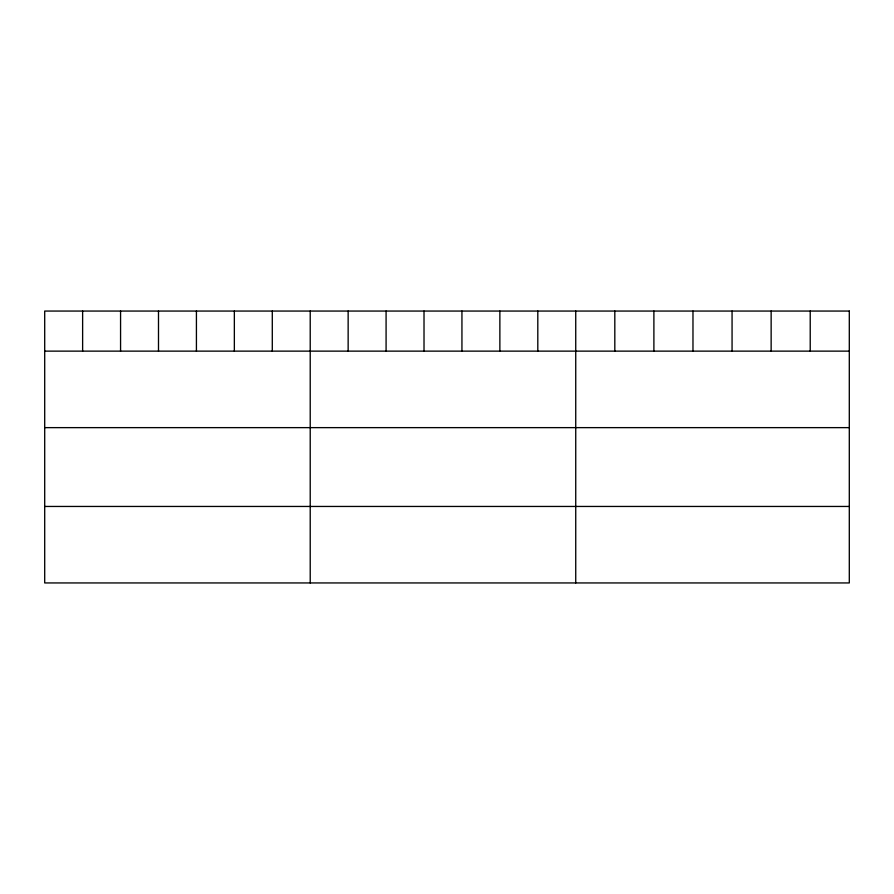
<?xml version="1.0" encoding="UTF-8"?>
<svg xmlns="http://www.w3.org/2000/svg" width="894" height="894" viewBox="0 0 894 894"><rect width="100%" height="100%" fill="white"/><g stroke="black" fill="none" stroke-linecap="round" stroke-linejoin="round"><path stroke-width="1.34" d="M44.7 351.13L849.3 351.13M44.7 427.634L849.3 427.634M44.7 506.451L849.3 506.451M810.221 311.056L810.221 351.13M771.142 311.056L771.142 351.13M732.063 311.056L732.063 351.13M692.973 311.056L692.973 351.13M653.894 311.056L653.894 351.13M614.815 311.056L614.815 351.13M575.736 311.056L575.736 582.944M537.808 311.056L537.808 351.13M499.869 311.056L499.869 351.13M461.941 311.056L461.941 351.13M424.013 311.056L424.013 351.13M386.085 311.056L386.085 351.13M348.146 311.056L348.146 351.13M310.218 311.056L310.218 582.944M272.29 311.056L272.29 351.13M234.351 311.056L234.351 351.13M196.423 311.056L196.423 351.13M158.495 311.056L158.495 351.13M120.567 311.056L120.567 351.13M82.628 311.056L82.628 351.13M849.3 311.056L44.7 311.056L44.7 582.944L849.3 582.944L849.3 311.056"/></g></svg>
